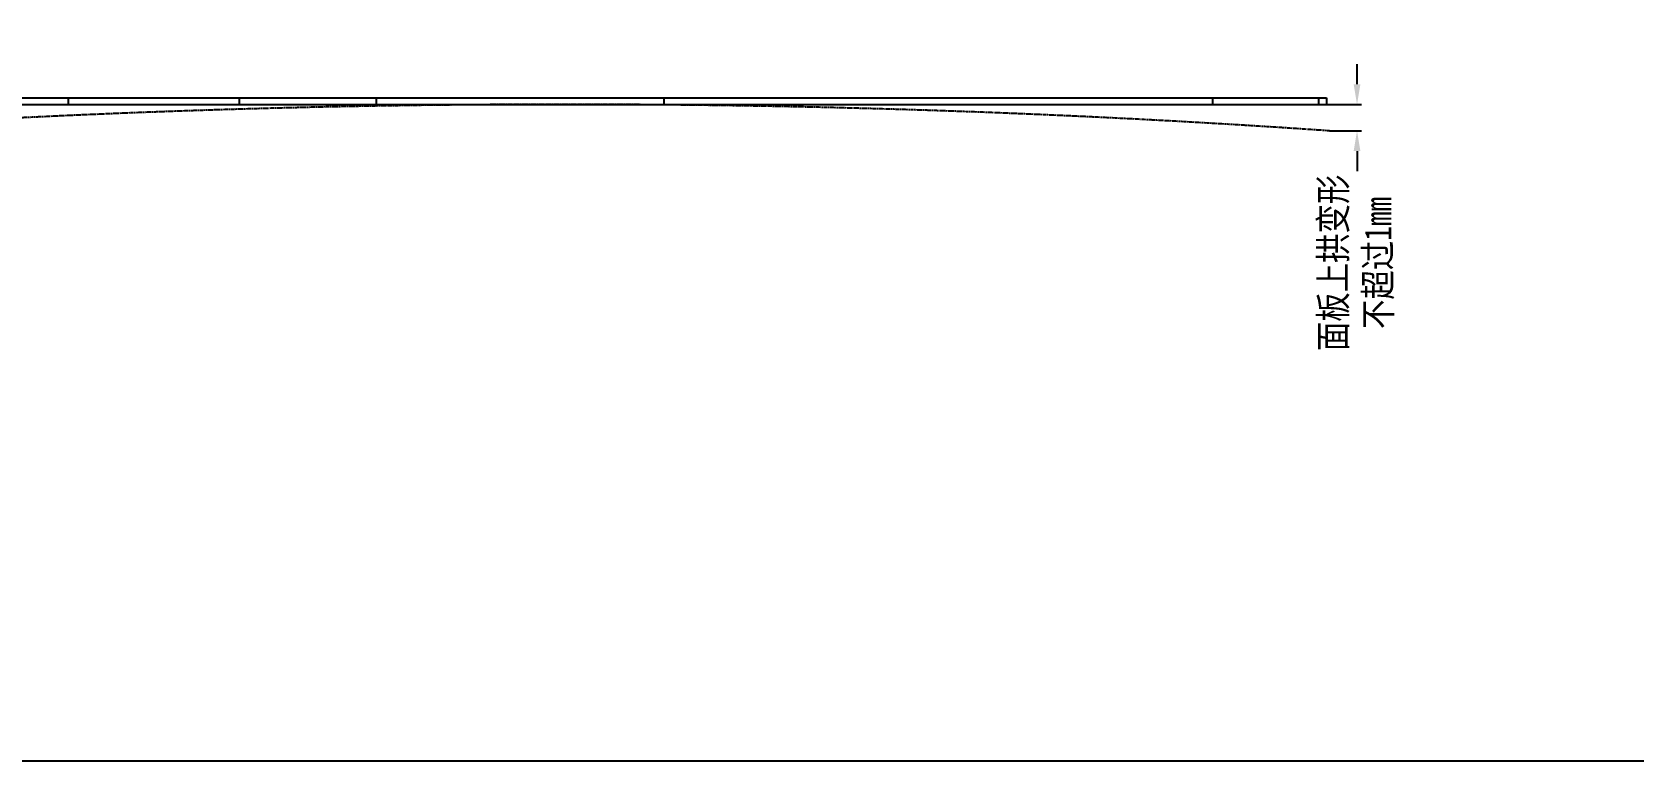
# Model space of a CAD drawing. Header units: inches. Extents: x 87 to 1202, y -45 to 350.
# Drawn here: x 276.5 to 633.2, y -44.5 to 117.8 of the extents above; entities that cross this region are included whole.
import ezdxf

# ---------------------------------------------------------------- set-up
doc = ezdxf.new("R2010")
doc.units = ezdxf.units.IN
doc.header["$LTSCALE"] = 0.909449
doc.header["$MEASUREMENT"] = 0
doc.header["$PDMODE"] = 3
doc.header["$PDSIZE"] = 0.3125
doc.linetypes.add('CENTER', pattern=[0.6, 0.375, -0.075, 0.075, -0.075])
doc.linetypes.add('PHANTOM', pattern=[0.8, 0.45, -0.05, 0.1, -0.05, 0.1, -0.05])
doc.layers.get('0').update_dxf_attribs({"linetype": 'CONTINUOUS'})
doc.layers.get('Defpoints').update_dxf_attribs({"linetype": 'CONTINUOUS'})
doc.layers.add('DEFAULT_3', color=7, linetype='PHANTOM')
doc.styles.get("Standard").update_dxf_attribs({"font": 'txt', "width": 0.8})
doc.dimstyles.get("Standard").update_dxf_attribs({"dimtxt": 6, "dimasz": 4.5, "dimexe": 1, "dimexo": 1, "dimgap": 0.09, "dimtad": 0, "dimzin": 1, "dimdsep": 46, "dimtxsty": 'STANDARD', "dimcen": 0.09, "dimclrd": 5, "dimclre": 5, "dimclrt": 1, "dimadec": 0, "dimazin": 0, "dimtp": 0.01, "dimtm": 0.01, "dimtfac": 1, "dimtofl": 0, "dimtmove": 0, "dimatfit": 3, "dimfxl": 1, "dimtolj": 1, "dimtzin": 4, "dimarcsym": 0})

# ---------------------------------------------------------------- blocks, each defined once
blk = doc.blocks.new('*D16')
at = {"layer": 'DEFAULT_3', "color": 3, "linetype": 'ByBlock', "lineweight": -2}
for p, q in [((571.5, 106.14), (571.5, 110.64)), ((564.73, 101.64), (572.5, 101.64)), ((565.4, 95.77), (572.5, 95.77)), ((571.5, 91.27), (571.5, 86.77))]:
    blk.add_line(p, q, dxfattribs=at)
at = {"layer": 'DEFAULT_3', "color": 3, "linetype": 'ByBlock'}
for points in [[(570.75, 106.14), (572.25, 106.14), (571.5, 101.64)], [(570.75, 91.27), (572.25, 91.27), (571.5, 95.77)]]:
    blk.add_solid(points, dxfattribs=at)
at = {"layer": 'Defpoints', "color": 0, "linetype": 'ByBlock'}
for p in [(563.73, 101.64), (571.5, 101.64), (564.4, 95.77)]:
    blk.add_point(p, dxfattribs=at)
at = {"layer": 'DEFAULT_3', "color": 3, "linetype": 'ByBlock', "insert": (571.5, 66.39), "char_height": 6, "attachment_point": 5, "rotation": 90}
blk.add_mtext('\\A1;{\\fSimSun|b0|i0|c134|p2;面板上拱变形}\\P{\\fSimSun|b0|i0|c134|p2;不超过1mm}', dxfattribs=at)

msp = doc.modelspace()

# ---------------------------------------------------------------- linework, layer by layer
at = {"color": 7, "linetype": 'Continuous'}
for p, q in [((207.507, 103.143), (564.727, 103.143)), ((207.507, 101.643), (564.727, 101.643)), ((284.608, 101.643), (284.608, 103.143)), ((322.608, 103.143), (322.608, 101.643)), ((353.145, 101.643), (353.145, 103.143)), ((417.144, 103.143), (417.144, 101.643)), ((539.427, 101.643), (539.427, 103.143)), ((562.927, 103.143), (562.927, 101.643)), ((564.727, 103.143), (564.727, 101.643))]:
    msp.add_line(p, q, dxfattribs=at)
msp.add_lwpolyline([(86.731, -44.453), (644.318, -44.453), (644.318, 349.799), (86.731, 349.799)], close=True)
at = {"layer": 'DEFAULT_3', "linetype": 'CENTER'}
msp.add_arc((395.162, -2358.998), 2460.661, 86.032827, 94.367385, dxfattribs=at)

# ---------------------------------------------------------------- dimensions: what is measured, and where the dimension line sits
at = {"layer": 'DEFAULT_3', "linetype": 'ByBlock'}
dim = msp.add_linear_dim(base=(571.504, 101.643), p1=(564.403, 95.767), p2=(563.727, 101.643), angle=90, text='{\\fSimSun|b0|i0|c134|p2;面板上拱变形}\\P{\\fSimSun|b0|i0|c134|p2;不超过1mm}', dimstyle='STANDARD', override={"dimclrd": 3, "dimclre": 3, "dimclrt": 3, "dimtfillclr": 256}, dxfattribs=at)
dim.commit()
dim.dimension.update_dxf_attribs({"geometry": '*D16', "text_midpoint": (571.504, 66.391), "dimtype": 160})

doc.saveas('drawing.dxf')
